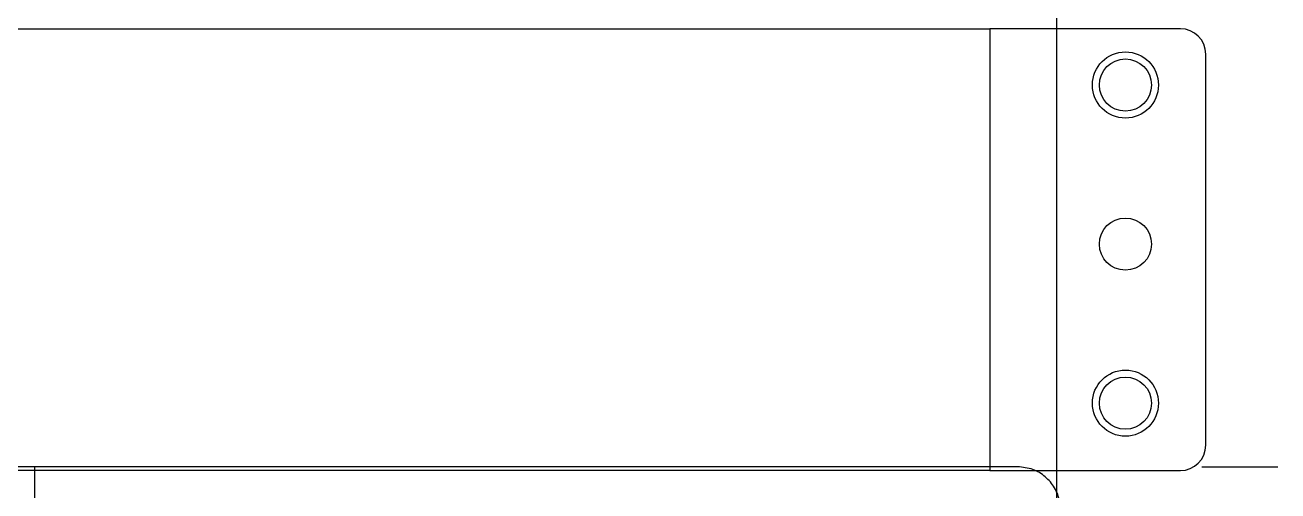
# Model space of a CAD drawing. Header units: millimetres. Extents: x 11355 to 11505, y 8083 to 8171.
# Drawn here: x 11372.569 to 11377.497, y 8090.968 to 8092.799 of the extents above; entities that cross this region are included whole.
import ezdxf

# ---------------------------------------------------------------- set-up
doc = ezdxf.new("R2010")
doc.units = ezdxf.units.MM
for name, color, linetype in [('Elem. Eléctricos - Termomagneticas', 7, 'Continuous'), ('Ordenador de Cables 1U', 7, 'Continuous'), ('Rack - Base 15U', 7, 'Continuous'), ('UPS', 7, 'Continuous')]:
    doc.layers.add(name, color=color, linetype=linetype)

# ---------------------------------------------------------------- blocks, each defined once
blk = doc.blocks.new('Rack 15U - Gabitel')
for p, q in [((2385.668, 1374.212), (2385.668, 1400.827)), ((2386.238, 1379.582), (2386.538, 1379.582))]:
    blk.add_line(p, q)
for centre in [(2385.938, 1381.082), (2385.938, 1380.457), (2385.938, 1379.832)]:
    blk.add_circle(centre, 0.1025)
blk = doc.blocks.new('UPS - 2.2kVA (APC SRT2200RMXLI-NC)')
at = {"linetype": 'Continuous'}
for p, q in [((2331.6738, 1376.7344), (2314.2272, 1376.7344)), ((2327.8074, 1376.7344), (2327.8074, 1373.2344))]:
    blk.add_line(p, q, dxfattribs=at)
blk.add_open_spline([(2331.8429, 1376.5653), (2331.8407, 1376.586), (2331.8365, 1376.6256), (2331.8101, 1376.6684), (2331.7767, 1376.7018), (2331.7338, 1376.7281), (2331.6943, 1376.7323), (2331.6738, 1376.7344)], degree=3, knots=[0, 0, 0, 0, 0.23271, 0.447155, 0.553532, 0.76862, 1, 1, 1, 1], dxfattribs=at)
blk = doc.blocks.new('Ordenador de Cables 1U')
at = {"layer": 'Ordenador de Cables 1U'}
for p, q in [((-4.2738, 0), (12.9333, 0)), ((12.9333, 0), (12.9333, -1.7363)), ((13.6829, 0), (12.9333, 0)), ((13.7829, -1.6363), (13.7829, -0.1)), ((12.9333, -1.7363), (-4.2738, -1.7363)), ((12.9333, -1.7363), (13.6829, -1.7363))]:
    blk.add_line(p, q, dxfattribs=at)
for centre in [(13.4669, -0.2211), (13.4669, -1.4711)]:
    blk.add_circle(centre, 0.13, dxfattribs=at)
for centre, start, end in [((13.6829, -0.1), 0, 90), ((13.6829, -1.6363), 270, 0)]:
    blk.add_arc(centre, 0.1, start, end, dxfattribs=at)

msp = doc.modelspace()

# ---------------------------------------------------------------- block references
at = {"layer": 'Elem. Eléctricos - Termomagneticas', "color": 7}
msp.add_blockref('Ordenador de Cables 1U', (11363.4302, 8092.7845), dxfattribs=at)
at = {"layer": 'Rack - Base 15U'}
msp.add_blockref('Rack 15U - Gabitel', (8990.959, 6711.4813), dxfattribs=at)
at = {"layer": 'UPS'}
msp.add_blockref('UPS - 2.2kVA (APC SRT2200RMXLI-NC)', (9044.799, 6714.3289), dxfattribs=at)

doc.saveas('drawing.dxf')
